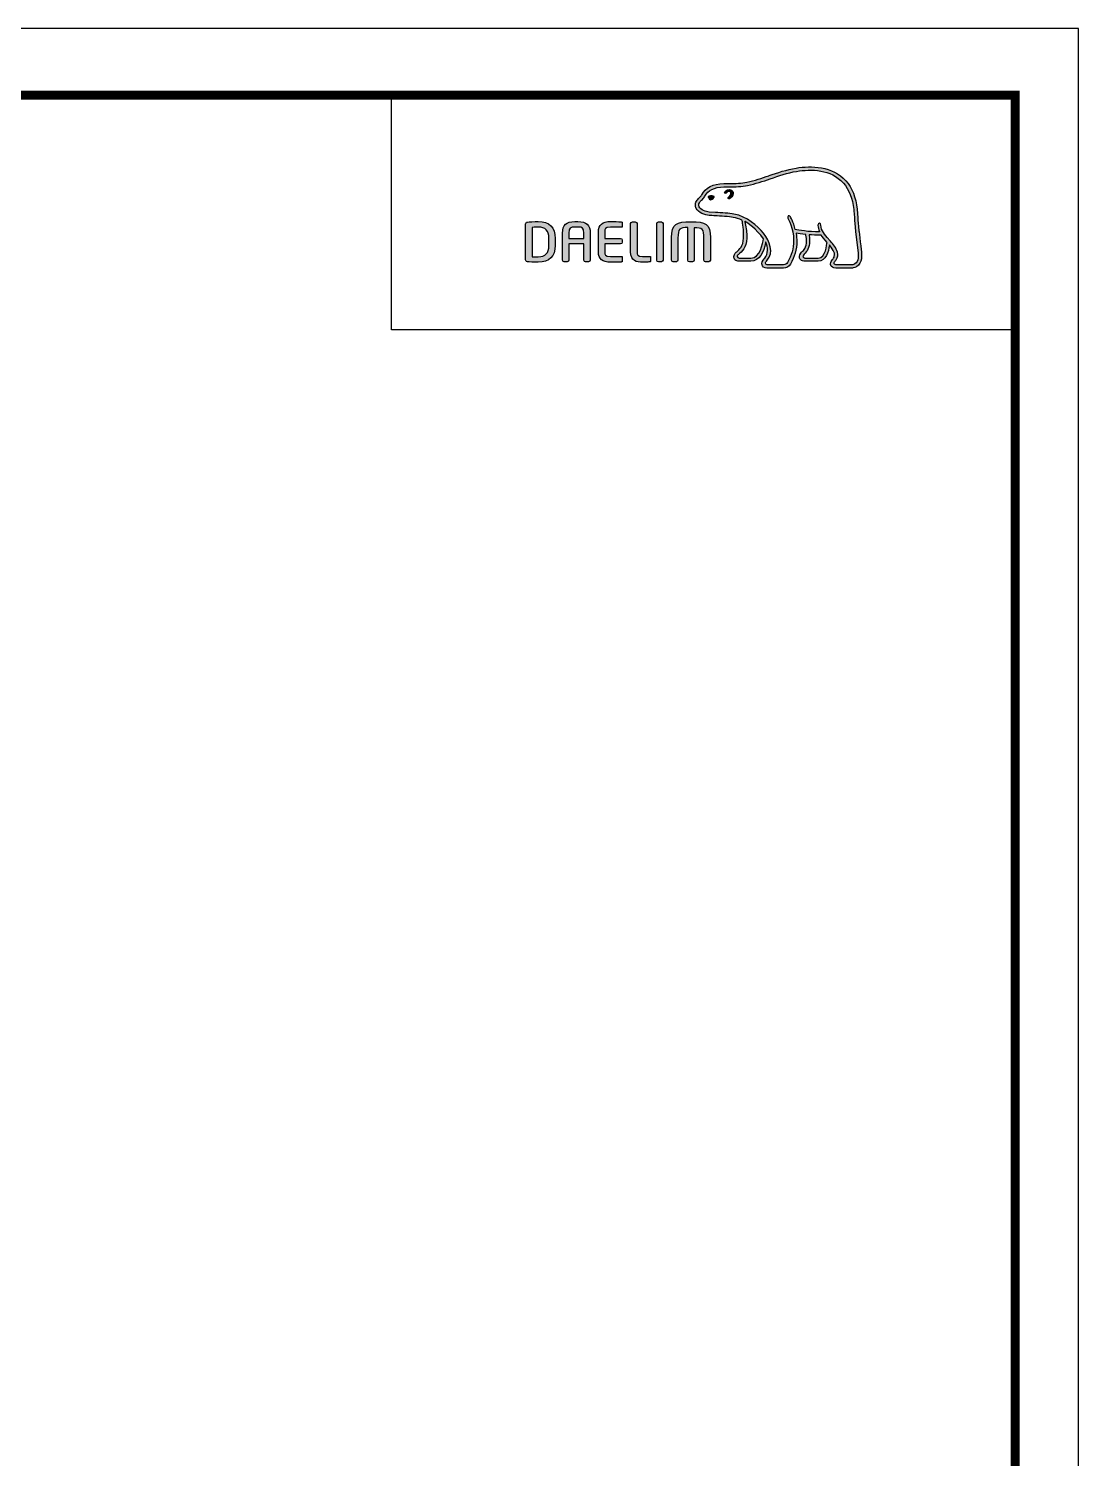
# Model space of a CAD drawing. Extents: x 0 to 1239, y 0 to 509.
# Drawn here: x 346.4 to 473.9, y 173.6 to 347.3 of the extents above; entities that cross this region are included whole.
import ezdxf

# ---------------------------------------------------------------- set-up
doc = ezdxf.new("R2010")
doc.units = 0
doc.header["$LTSCALE"] = 10
doc.header["$MEASUREMENT"] = 0
doc.layers.get('0').update_dxf_attribs({"linetype": 'CONTINUOUS'})
doc.layers.add('레이어 1', color=7, linetype='CONTINUOUS')

msp = doc.modelspace()

# ---------------------------------------------------------------- hatches: boundary and pattern name
at = {"layer": '레이어 1'}
h = msp.add_hatch(color=5, dxfattribs=at)
h.dxf.hatch_style = 1
edge = h.paths.add_edge_path(flags=16)
edge.add_spline(control_points=[(446.94, 318.81), (446.74, 318.59), (446.49, 318.58), (446.48, 318.58), (446.48, 318.58), (444.48, 318.58), (444.48, 318.58), (444.41, 318.58), (444.35, 318.6), (444.32, 318.64), (444.29, 318.67), (444.27, 318.71), (444.27, 318.77), (444.27, 318.88), (444.36, 318.99), (444.44, 319.09), (444.52, 319.2), (444.6, 319.3), (444.64, 319.42), (444.75, 319.71), (444.74, 320.03), (444.61, 320.3), (444.38, 320.8), (444.03, 321.2), (443.69, 321.58), (443.69, 321.58), (443.57, 321.7), (443.57, 321.71), (443.13, 322.2), (442.67, 322.7), (442.64, 323.39), (442.63, 323.53), (442.57, 323.61), (442.48, 323.61), (442.48, 323.61), (442.35, 323.55), (442.35, 323.55), (442.31, 323.51), (442.29, 323.45), (442.29, 323.39), (442.29, 323.39), (442.29, 323.36), (442.29, 323.36), (442.31, 323.11), (442.37, 322.87), (442.48, 322.61), (442.48, 322.61), (442.49, 322.59), (442.49, 322.59), (442.49, 322.59), (442.46, 322.59), (442.46, 322.59), (441.18, 322.54), (439.92, 322.78), (439.55, 322.87), (439.32, 323.79), (438.95, 324.39), (438.94, 324.42), (438.91, 324.47), (438.86, 324.5), (438.82, 324.52), (438.82, 324.52), (438.71, 324.5), (438.7, 324.5), (438.69, 324.49), (438.67, 324.46), (438.63, 324.4), (438.63, 324.4), (438.62, 324.36), (438.62, 324.36), (438.62, 324.36), (438.65, 324.24), (438.65, 324.24), (438.68, 324.19), (439.34, 323.04), (439.34, 321.51), (439.34, 320.57), (439.09, 319.68), (438.6, 318.86), (438.49, 318.67), (438.33, 318.58), (438.11, 318.58), (438.11, 318.58), (436.14, 318.58), (436.14, 318.58), (436.07, 318.58), (435.93, 318.63), (435.93, 318.77), (435.93, 318.85), (436.01, 318.98), (436.13, 319.12), (436.95, 320.03), (436.48, 321.46), (435.69, 322.4), (434.93, 323.3), (433.69, 324.45), (432.09, 324.73), (431.53, 324.83), (430.6, 324.88), (429.85, 324.93), (429.85, 324.93), (429.1, 324.97), (429.1, 324.97), (428.71, 325), (428.06, 325.24), (427.87, 325.61), (427.79, 325.76), (427.8, 325.92), (427.9, 326.1), (427.96, 326.21), (428.05, 326.3), (428.17, 326.41), (428.29, 326.54), (428.42, 326.67), (428.52, 326.84), (428.52, 326.84), (428.55, 326.89), (428.55, 326.89), (428.93, 327.62), (429.71, 328.01), (430.88, 328.04), (430.88, 328.04), (431.53, 328.04), (431.53, 328.04), (432.26, 328.05), (433.08, 328.05), (433.75, 328.2), (434.69, 328.4), (435.64, 328.72), (436.48, 329.01), (436.48, 329.01), (436.51, 329.02), (436.51, 329.02), (437.54, 329.37), (438.61, 329.74), (439.71, 329.92), (441.46, 330.21), (443.86, 330.2), (445.38, 328.5), (446.07, 327.71), (446.51, 326.63), (446.65, 325.28), (446.65, 325.28), (446.65, 325.29), (446.64, 325.29), (446.66, 325.27), (446.67, 325.11), (446.73, 324.26), (446.75, 323.84), (446.77, 323.42), (446.87, 322.63), (446.87, 322.63), (447.18, 319.98), (447.18, 319.98), (447.18, 319.98), (447.2, 319.66), (447.2, 319.66), (447.2, 319.28), (447.11, 318.99), (446.94, 318.81)], knot_values=[0, 0, 0, 0, 1, 1, 1, 2, 2, 2, 3, 3, 3, 4, 4, 4, 5, 5, 5, 6, 6, 6, 7, 7, 7, 8, 8, 8, 9, 9, 9, 10, 10, 10, 11, 11, 11, 12, 12, 12, 13, 13, 13, 14, 14, 14, 15, 15, 15, 16, 16, 16, 17, 17, 17, 18, 18, 18, 19, 19, 19, 20, 20, 20, 21, 21, 21, 22, 22, 22, 23, 23, 23, 24, 24, 24, 25, 25, 25, 26, 26, 26, 27, 27, 27, 28, 28, 28, 29, 29, 29, 30, 30, 30, 31, 31, 31, 32, 32, 32, 33, 33, 33, 34, 34, 34, 35, 35, 35, 36, 36, 36, 37, 37, 37, 38, 38, 38, 39, 39, 39, 40, 40, 40, 41, 41, 41, 42, 42, 42, 43, 43, 43, 44, 44, 44, 45, 45, 45, 46, 46, 46, 47, 47, 47, 48, 48, 48, 49, 49, 49, 50, 50, 50, 51, 51, 51, 52, 52, 52, 53, 53, 53, 53], degree=3, periodic=0)
edge = h.paths.add_edge_path(flags=16)
edge.add_spline(control_points=[(442.32, 319.38), (442.32, 319.38), (440.69, 319.38), (440.69, 319.38), (440.57, 319.38), (440.48, 319.47), (440.48, 319.6), (440.48, 319.68), (440.55, 319.79), (440.62, 319.87), (440.95, 320.18), (441.29, 320.62), (441.29, 321.45), (441.29, 321.45), (441.27, 321.83), (441.27, 321.83), (441.27, 321.83), (441.21, 322.19), (441.21, 322.19), (441.21, 322.19), (441.21, 322.22), (441.21, 322.22), (441.21, 322.22), (441.23, 322.22), (441.23, 322.22), (441.53, 322.19), (442.13, 322.16), (442.69, 322.19), (442.83, 321.96), (443.07, 321.67), (443.4, 321.28), (443.39, 321.08), (443.23, 319.38), (442.32, 319.38)], knot_values=[0, 0, 0, 0, 1, 1, 1, 2, 2, 2, 3, 3, 3, 4, 4, 4, 5, 5, 5, 6, 6, 6, 7, 7, 7, 8, 8, 8, 9, 9, 9, 10, 10, 10, 11, 11, 11, 11], degree=3, periodic=0)
edge = h.paths.add_edge_path(flags=16)
edge.add_spline(control_points=[(434.14, 319.38), (434.14, 319.38), (432.71, 319.38), (432.71, 319.38), (432.61, 319.38), (432.49, 319.47), (432.49, 319.6), (432.49, 319.68), (432.56, 319.77), (432.68, 319.87), (433.04, 320.16), (433.59, 320.6), (433.65, 321.8), (433.65, 321.8), (433.66, 322.13), (433.66, 322.13), (433.66, 322.64), (433.54, 323.26), (433.43, 323.81), (433.43, 323.81), (433.41, 323.87), (433.41, 323.87), (433.41, 323.87), (433.46, 323.83), (433.46, 323.83), (433.67, 323.7), (434.84, 322.91), (435.67, 321.74), (435.6, 321.19), (435.29, 319.38), (434.14, 319.38)], knot_values=[0, 0, 0, 0, 1, 1, 1, 2, 2, 2, 3, 3, 3, 4, 4, 4, 5, 5, 5, 6, 6, 6, 7, 7, 7, 8, 8, 8, 9, 9, 9, 10, 10, 10, 10], degree=3, periodic=0)
edge = h.paths.add_edge_path()
edge.add_spline(control_points=[(447.58, 320.02), (447.58, 320.03), (447.28, 322.68), (447.28, 322.68), (447.17, 323.48), (447.15, 323.9), (447.14, 324.27), (447.14, 324.27), (447.06, 325.32), (447.06, 325.32), (446.9, 326.76), (446.44, 327.92), (445.68, 328.77), (444.04, 330.6), (441.49, 330.62), (439.64, 330.32), (438.5, 330.13), (437.41, 329.76), (436.36, 329.4), (436.36, 329.4), (436.33, 329.39), (436.33, 329.39), (435.51, 329.11), (434.58, 328.79), (433.66, 328.59), (433.03, 328.46), (432.25, 328.45), (431.55, 328.45), (431.55, 328.45), (430.86, 328.44), (430.86, 328.44), (429.54, 328.41), (428.64, 327.95), (428.19, 327.08), (428.19, 327.08), (428.17, 327.04), (428.17, 327.04), (428.09, 326.91), (427.98, 326.8), (427.88, 326.7), (427.77, 326.59), (427.64, 326.46), (427.55, 326.3), (427.45, 326.14), (427.41, 325.98), (427.41, 325.82), (427.41, 325.68), (427.44, 325.55), (427.51, 325.42), (427.79, 324.89), (428.59, 324.6), (429.07, 324.57), (429.07, 324.57), (429.77, 324.53), (429.79, 324.53), (430.5, 324.49), (431.46, 324.43), (432.02, 324.33), (432.35, 324.27), (432.73, 324.15), (433.07, 323.99), (433.1, 323.9), (433.27, 323.11), (433.27, 322.13), (433.27, 322.13), (433.27, 321.82), (433.27, 321.82), (433.21, 320.79), (432.76, 320.43), (432.44, 320.16), (432.4, 320.14), (432.11, 319.89), (432.09, 319.6), (432.07, 319.43), (432.12, 319.28), (432.22, 319.17), (432.33, 319.06), (432.5, 319), (432.71, 319), (432.71, 319), (434.14, 319), (434.14, 319), (435.21, 319), (435.74, 320.15), (435.91, 321.23), (435.91, 321.23), (435.91, 321.38), (435.91, 321.38), (435.91, 321.38), (435.95, 321.31), (435.95, 321.31), (436.09, 321), (436.17, 320.63), (436.17, 320.36), (436.17, 319.97), (436.05, 319.64), (435.83, 319.38), (435.77, 319.33), (435.48, 319.03), (435.48, 318.73), (435.48, 318.73), (435.49, 318.69), (435.49, 318.69), (435.53, 318.34), (435.81, 318.18), (436.07, 318.18), (436.07, 318.18), (438.11, 318.18), (438.11, 318.18), (438.47, 318.18), (438.76, 318.34), (438.95, 318.66), (439.47, 319.52), (439.73, 320.45), (439.73, 321.43), (439.73, 321.73), (439.7, 322.06), (439.65, 322.4), (439.65, 322.4), (439.64, 322.43), (439.64, 322.43), (439.64, 322.43), (439.67, 322.42), (439.67, 322.42), (439.91, 322.37), (440.31, 322.31), (440.79, 322.25), (440.79, 322.25), (440.81, 322.25), (440.81, 322.25), (440.81, 322.25), (440.87, 321.88), (440.87, 321.88), (440.87, 321.88), (440.89, 321.79), (440.89, 321.79), (440.89, 321.79), (440.91, 321.46), (440.91, 321.46), (440.91, 320.67), (440.55, 320.32), (440.35, 320.14), (440.35, 320.14), (440.08, 319.86), (440.05, 319.62), (440.05, 319.62), (440.04, 319.54), (440.04, 319.54), (440.04, 319.47), (440.06, 319.32), (440.2, 319.18), (440.31, 319.06), (440.5, 319), (440.74, 319), (440.74, 319), (442.32, 319), (442.32, 319), (443.28, 319), (443.57, 320.22), (443.69, 320.9), (443.69, 320.9), (443.7, 320.98), (443.7, 320.98), (443.7, 320.98), (443.73, 320.92), (443.73, 320.92), (443.96, 320.64), (444.15, 320.33), (444.24, 320.13), (444.29, 320.03), (444.32, 319.91), (444.32, 319.8), (444.32, 319.8), (444.28, 319.57), (444.28, 319.57), (444.25, 319.45), (444.16, 319.33), (444.08, 319.22), (443.96, 319.06), (443.83, 318.9), (443.83, 318.7), (443.83, 318.7), (443.84, 318.59), (443.84, 318.59), (443.9, 318.33), (444.12, 318.18), (444.45, 318.18), (444.45, 318.18), (446.48, 318.18), (446.48, 318.18), (446.53, 318.18), (446.92, 318.19), (447.24, 318.53), (447.48, 318.8), (447.6, 319.17), (447.6, 319.66), (447.6, 319.66), (447.58, 320.02), (447.58, 320.02)], knot_values=[0, 0, 0, 0, 1, 1, 1, 2, 2, 2, 3, 3, 3, 4, 4, 4, 5, 5, 5, 6, 6, 6, 7, 7, 7, 8, 8, 8, 9, 9, 9, 10, 10, 10, 11, 11, 11, 12, 12, 12, 13, 13, 13, 14, 14, 14, 15, 15, 15, 16, 16, 16, 17, 17, 17, 18, 18, 18, 19, 19, 19, 20, 20, 20, 21, 21, 21, 22, 22, 22, 23, 23, 23, 24, 24, 24, 25, 25, 25, 26, 26, 26, 27, 27, 27, 28, 28, 28, 29, 29, 29, 30, 30, 30, 31, 31, 31, 32, 32, 32, 33, 33, 33, 34, 34, 34, 35, 35, 35, 36, 36, 36, 37, 37, 37, 38, 38, 38, 39, 39, 39, 40, 40, 40, 41, 41, 41, 42, 42, 42, 43, 43, 43, 44, 44, 44, 45, 45, 45, 46, 46, 46, 47, 47, 47, 48, 48, 48, 49, 49, 49, 50, 50, 50, 51, 51, 51, 52, 52, 52, 53, 53, 53, 54, 54, 54, 55, 55, 55, 56, 56, 56, 57, 57, 57, 58, 58, 58, 59, 59, 59, 60, 60, 60, 61, 61, 61, 62, 62, 62, 63, 63, 63, 64, 64, 64, 65, 65, 65, 66, 66, 66, 66], degree=3, periodic=0)
edge = h.paths.add_edge_path(flags=0)
edge.add_spline(control_points=[(429.04, 326.89), (429.04, 326.89), (429.33, 327.03), (429.7, 326.88), (429.7, 326.88), (429.74, 326.86), (429.68, 326.78), (429.51, 326.54), (429.33, 326.49), (429.33, 326.49), (429.33, 326.49), (429.2, 326.44), (429.13, 326.53), (428.99, 326.7), (428.98, 326.8), (428.98, 326.8), (428.98, 326.8), (428.97, 326.87), (429.04, 326.89)], knot_values=[0, 0, 0, 0, 1, 1, 1, 2, 2, 2, 3, 3, 3, 4, 4, 4, 5, 5, 5, 6, 6, 6, 6], degree=3, periodic=0)
edge = h.paths.add_edge_path(flags=0)
edge.add_spline(control_points=[(430.99, 327.44), (430.94, 327.39), (430.94, 327.31), (430.99, 327.26), (431.03, 327.22), (431.11, 327.23), (431.16, 327.28), (431.18, 327.31), (431.42, 327.6), (431.63, 327.45), (431.71, 327.39), (431.74, 327.31), (431.73, 327.21), (431.71, 327.05), (431.57, 326.87), (431.47, 326.81), (431.42, 326.77), (431.38, 326.7), (431.41, 326.64), (431.44, 326.59), (431.51, 326.57), (431.57, 326.6), (431.74, 326.68), (431.96, 326.96), (432, 327.22), (432.02, 327.4), (431.93, 327.55), (431.79, 327.65), (431.47, 327.87), (431.12, 327.58), (430.99, 327.44)], knot_values=[0, 0, 0, 0, 1, 1, 1, 2, 2, 2, 3, 3, 3, 4, 4, 4, 5, 5, 5, 6, 6, 6, 7, 7, 7, 8, 8, 8, 9, 9, 9, 10, 10, 10, 10], degree=3, periodic=0)
edge = h.paths.add_edge_path(flags=0)
edge.add_spline(control_points=[(430.95, 327.22), (430.95, 327.22), (430.95, 327.22), (430.95, 327.22), (430.95, 327.22), (430.95, 327.22), (430.95, 327.22)], knot_values=[0, 0, 0, 0, 1, 1, 1, 2, 2, 2, 2], degree=3, periodic=0)
h = msp.add_hatch(color=5, dxfattribs=at)
h.dxf.hatch_style = 2
edge = h.paths.add_edge_path()
edge.add_spline(control_points=[(429.04, 326.89), (429.04, 326.89), (429.33, 327.03), (429.7, 326.88), (429.7, 326.88), (429.74, 326.86), (429.68, 326.78), (429.51, 326.54), (429.33, 326.49), (429.33, 326.49), (429.33, 326.49), (429.2, 326.44), (429.13, 326.53), (428.99, 326.7), (428.98, 326.8), (428.98, 326.8), (428.98, 326.8), (428.97, 326.87), (429.04, 326.89)], knot_values=[0, 0, 0, 0, 1, 1, 1, 2, 2, 2, 3, 3, 3, 4, 4, 4, 5, 5, 5, 6, 6, 6, 6], degree=3, periodic=0)
h = msp.add_hatch(color=5, dxfattribs=at)
h.dxf.hatch_style = 2
edge = h.paths.add_edge_path()
edge.add_spline(control_points=[(430.99, 327.44), (430.94, 327.39), (430.94, 327.31), (430.99, 327.26), (431.03, 327.22), (431.11, 327.23), (431.16, 327.28), (431.18, 327.31), (431.42, 327.6), (431.63, 327.45), (431.71, 327.39), (431.74, 327.31), (431.73, 327.21), (431.71, 327.05), (431.57, 326.87), (431.47, 326.81), (431.42, 326.77), (431.38, 326.7), (431.41, 326.64), (431.44, 326.59), (431.51, 326.57), (431.57, 326.6), (431.74, 326.68), (431.96, 326.96), (432, 327.22), (432.02, 327.4), (431.93, 327.55), (431.79, 327.65), (431.47, 327.87), (431.12, 327.58), (430.99, 327.44)], knot_values=[0, 0, 0, 0, 1, 1, 1, 2, 2, 2, 3, 3, 3, 4, 4, 4, 5, 5, 5, 6, 6, 6, 7, 7, 7, 8, 8, 8, 9, 9, 9, 10, 10, 10, 10], degree=3, periodic=0)
h = msp.add_hatch(color=5, dxfattribs=at)
h.dxf.hatch_style = 2
edge = h.paths.add_edge_path()
edge.add_spline(control_points=[(409.62, 320.93), (409.62, 320), (409.19, 319.55), (408.32, 319.55), (408.32, 319.55), (407.73, 319.56), (407.57, 319.56), (407.57, 319.56), (407.57, 323.12), (407.57, 323.12), (407.88, 323.15), (408.32, 323.16), (408.32, 323.16), (409.22, 323.16), (409.62, 322.73), (409.62, 321.78), (409.62, 321.78), (409.62, 320.93), (409.62, 320.93)], knot_values=[0, 0, 0, 0, 1, 1, 1, 2, 2, 2, 3, 3, 3, 4, 4, 4, 5, 5, 5, 6, 6, 6, 6], degree=3, periodic=0)
edge = h.paths.add_edge_path()
edge.add_spline(control_points=[(408.32, 323.83), (407.84, 323.83), (407.21, 323.8), (407.01, 323.76), (406.88, 323.74), (406.79, 323.65), (406.79, 323.52), (406.79, 323.52), (406.79, 319.19), (406.79, 319.19), (406.79, 319.06), (406.88, 318.96), (407.01, 318.94), (407.21, 318.91), (407.83, 318.88), (408.32, 318.88), (409.67, 318.88), (410.39, 319.59), (410.39, 320.93), (410.39, 320.93), (410.39, 321.78), (410.39, 321.78), (410.39, 323.12), (409.67, 323.83), (408.32, 323.83)], knot_values=[0, 0, 0, 0, 1, 1, 1, 2, 2, 2, 3, 3, 3, 4, 4, 4, 5, 5, 5, 6, 6, 6, 7, 7, 7, 8, 8, 8, 8], degree=3, periodic=0)
h = msp.add_hatch(color=5, dxfattribs=at)
h.dxf.hatch_style = 2
edge = h.paths.add_edge_path()
edge.add_spline(control_points=[(413.87, 321.78), (413.87, 321.78), (412.05, 321.78), (412.05, 321.78), (412.05, 321.85), (412.05, 322.43), (412.05, 322.43), (412.05, 323.04), (412.23, 323.15), (412.77, 323.15), (412.77, 323.15), (413.15, 323.15), (413.15, 323.15), (413.69, 323.15), (413.87, 323.04), (413.87, 322.43), (413.87, 322.43), (413.87, 321.85), (413.87, 321.78)], knot_values=[0, 0, 0, 0, 1, 1, 1, 2, 2, 2, 3, 3, 3, 4, 4, 4, 5, 5, 5, 6, 6, 6, 6], degree=3, periodic=0)
edge = h.paths.add_edge_path()
edge.add_spline(control_points=[(413.15, 323.83), (413.15, 323.83), (412.77, 323.83), (412.77, 323.83), (411.74, 323.83), (411.28, 323.4), (411.28, 322.43), (411.28, 322.43), (411.28, 319.14), (411.28, 319.14), (411.28, 319.02), (411.38, 318.93), (411.49, 318.93), (411.49, 318.93), (411.85, 318.93), (411.85, 318.93), (411.97, 318.93), (412.05, 319.03), (412.05, 319.14), (412.05, 319.14), (412.05, 321.03), (412.05, 321.11), (412.05, 321.11), (413.87, 321.11), (413.87, 321.11), (413.87, 321.03), (413.87, 319.14), (413.87, 319.14), (413.87, 319.02), (413.97, 318.93), (414.08, 318.93), (414.08, 318.93), (414.44, 318.93), (414.44, 318.93), (414.56, 318.93), (414.65, 319.04), (414.65, 319.14), (414.65, 319.14), (414.65, 322.43), (414.65, 322.43), (414.65, 323.4), (414.18, 323.83), (413.15, 323.83)], knot_values=[0, 0, 0, 0, 1, 1, 1, 2, 2, 2, 3, 3, 3, 4, 4, 4, 5, 5, 5, 6, 6, 6, 7, 7, 7, 8, 8, 8, 9, 9, 9, 10, 10, 10, 11, 11, 11, 12, 12, 12, 13, 13, 13, 14, 14, 14, 14], degree=3, periodic=0)
h = msp.add_hatch(color=5, dxfattribs=at)
h.dxf.hatch_style = 2
edge = h.paths.add_edge_path()
edge.add_spline(control_points=[(415.63, 322.57), (415.63, 322.57), (415.63, 320.14), (415.63, 320.14), (415.63, 319.29), (416.11, 318.88), (417.11, 318.88), (417.55, 318.88), (418.15, 318.89), (418.39, 318.91), (418.38, 318.91), (418.5, 318.92), (418.5, 318.92), (418.5, 318.92), (418.54, 318.93), (418.54, 318.93), (418.54, 318.93), (418.54, 319.58), (418.54, 319.58), (418.54, 319.58), (417.11, 319.58), (417.11, 319.58), (416.4, 319.58), (416.4, 319.78), (416.4, 320.14), (416.4, 320.14), (416.4, 321.04), (416.4, 321.11), (416.47, 321.11), (418.31, 321.11), (418.31, 321.11), (418.43, 321.11), (418.53, 321.21), (418.53, 321.32), (418.53, 321.32), (418.53, 321.57), (418.53, 321.57), (418.53, 321.68), (418.43, 321.78), (418.31, 321.78), (418.31, 321.78), (416.47, 321.78), (416.4, 321.78), (416.4, 321.85), (416.4, 322.57), (416.4, 322.57), (416.4, 322.93), (416.4, 323.13), (417.11, 323.13), (417.11, 323.13), (418.54, 323.13), (418.54, 323.13), (418.54, 323.13), (418.54, 323.77), (418.54, 323.77), (418.54, 323.77), (418.39, 323.79), (418.39, 323.79), (418.11, 323.81), (417.46, 323.83), (417.11, 323.83), (416.11, 323.83), (415.63, 323.42), (415.63, 322.57)], knot_values=[0, 0, 0, 0, 1, 1, 1, 2, 2, 2, 3, 3, 3, 4, 4, 4, 5, 5, 5, 6, 6, 6, 7, 7, 7, 8, 8, 8, 9, 9, 9, 10, 10, 10, 11, 11, 11, 12, 12, 12, 13, 13, 13, 14, 14, 14, 15, 15, 15, 16, 16, 16, 17, 17, 17, 18, 18, 18, 19, 19, 19, 20, 20, 20, 21, 21, 21, 21], degree=3, periodic=0)
h = msp.add_hatch(color=5, dxfattribs=at)
h.dxf.hatch_style = 2
edge = h.paths.add_edge_path()
edge.add_spline(control_points=[(419.77, 323.78), (419.65, 323.78), (419.55, 323.68), (419.55, 323.57), (419.55, 323.57), (419.55, 320.14), (419.55, 320.14), (419.55, 319.03), (420.32, 318.88), (420.98, 318.88), (421.47, 318.88), (421.59, 318.9), (421.74, 318.93), (421.74, 318.93), (421.82, 318.94), (421.82, 318.94), (421.82, 318.94), (421.93, 318.95), (421.93, 318.95), (421.93, 318.95), (421.96, 318.96), (421.96, 318.96), (421.96, 318.96), (421.96, 319.58), (421.96, 319.58), (421.96, 319.58), (420.99, 319.58), (420.99, 319.58), (420.33, 319.58), (420.33, 319.83), (420.33, 320.07), (420.33, 320.07), (420.33, 323.57), (420.33, 323.57), (420.33, 323.68), (420.23, 323.78), (420.11, 323.78), (420.11, 323.78), (419.77, 323.78), (419.77, 323.78)], knot_values=[0, 0, 0, 0, 1, 1, 1, 2, 2, 2, 3, 3, 3, 4, 4, 4, 5, 5, 5, 6, 6, 6, 7, 7, 7, 8, 8, 8, 9, 9, 9, 10, 10, 10, 11, 11, 11, 12, 12, 12, 13, 13, 13, 13], degree=3, periodic=0)
h = msp.add_hatch(color=5, dxfattribs=at)
h.dxf.hatch_style = 2
edge = h.paths.add_edge_path()
edge.add_spline(control_points=[(422.92, 323.78), (422.79, 323.78), (422.72, 323.68), (422.72, 323.57), (422.72, 323.57), (422.72, 319.14), (422.72, 319.14), (422.72, 319.02), (422.81, 318.93), (422.92, 318.93), (422.92, 318.93), (423.28, 318.93), (423.28, 318.93), (423.41, 318.93), (423.49, 319.03), (423.49, 319.14), (423.49, 319.14), (423.49, 323.57), (423.49, 323.57), (423.49, 323.69), (423.4, 323.78), (423.28, 323.78), (423.28, 323.78), (422.92, 323.78), (422.92, 323.78)], knot_values=[0, 0, 0, 0, 1, 1, 1, 2, 2, 2, 3, 3, 3, 4, 4, 4, 5, 5, 5, 6, 6, 6, 7, 7, 7, 8, 8, 8, 8], degree=3, periodic=0)
h = msp.add_hatch(color=5, dxfattribs=at)
h.dxf.hatch_style = 2
edge = h.paths.add_edge_path()
edge.add_spline(control_points=[(424.52, 321.87), (424.52, 321.87), (424.52, 319.14), (424.52, 319.14), (424.52, 319.02), (424.62, 318.93), (424.73, 318.93), (424.73, 318.93), (425.1, 318.93), (425.1, 318.93), (425.22, 318.93), (425.3, 319.03), (425.3, 319.14), (425.3, 319.14), (425.3, 321.8), (425.3, 321.8), (425.3, 322.98), (425.5, 323.09), (426.49, 323.09), (426.49, 323.02), (426.49, 319.14), (426.49, 319.14), (426.49, 319.02), (426.58, 318.93), (426.7, 318.93), (426.7, 318.93), (427.06, 318.93), (427.06, 318.93), (427.19, 318.93), (427.26, 319.03), (427.26, 319.14), (427.26, 319.14), (427.26, 323.01), (427.26, 323.08), (427.73, 323.08), (428.05, 323.04), (428.23, 322.87), (428.42, 322.68), (428.45, 322.34), (428.45, 321.8), (428.45, 321.8), (428.45, 319.14), (428.45, 319.14), (428.45, 319.02), (428.55, 318.93), (428.66, 318.93), (428.66, 318.93), (429.03, 318.93), (429.03, 318.93), (429.15, 318.93), (429.23, 319.04), (429.23, 319.14), (429.23, 319.14), (429.23, 321.87), (429.23, 321.87), (429.23, 323.52), (428.65, 323.8), (426.88, 323.8), (425.11, 323.8), (424.52, 323.52), (424.52, 321.87)], knot_values=[0, 0, 0, 0, 1, 1, 1, 2, 2, 2, 3, 3, 3, 4, 4, 4, 5, 5, 5, 6, 6, 6, 7, 7, 7, 8, 8, 8, 9, 9, 9, 10, 10, 10, 11, 11, 11, 12, 12, 12, 13, 13, 13, 14, 14, 14, 15, 15, 15, 16, 16, 16, 17, 17, 17, 18, 18, 18, 19, 19, 19, 20, 20, 20, 20], degree=3, periodic=0)

# ---------------------------------------------------------------- linework, layer by layer
at = {"color": 5, "ltscale": 0.5}
msp.add_line((390.52, 310.66), (390.52, 339.19), dxfattribs=at)
at = {"color": 5}
msp.add_line((434.08, 319), (434.08, 319), dxfattribs=at)
at = {"color": 5, "ltscale": 40}
msp.add_line((466.26, 310.66), (390.52, 310.66), dxfattribs=at)
at = {"ltscale": 0.5}
msp.add_lwpolyline([(0, 0), (473.93, 0), (473.93, 347.26), (0, 347.26)], close=True, dxfattribs=at)
at = {"color": 5, "linetype": 'ByBlock', "lineweight": 200, "const_width": 1.09}
msp.add_lwpolyline([(7.62, 14.87), (466.26, 14.87), (466.26, 339.19), (7.62, 339.19)], close=True, dxfattribs=at)
at = {"layer": '레이어 1', "color": 5}
for points, knots in [([(447.58, 320.02), (447.58, 320.03), (447.28, 322.68), (447.28, 322.68), (447.17, 323.48), (447.15, 323.9), (447.14, 324.27), (447.14, 324.27), (447.06, 325.32), (447.06, 325.32), (446.9, 326.76), (446.44, 327.92), (445.68, 328.77), (444.04, 330.6), (441.49, 330.62), (439.64, 330.32), (438.5, 330.13), (437.41, 329.76), (436.36, 329.4), (436.36, 329.4), (436.33, 329.39), (436.33, 329.39), (435.51, 329.11), (434.58, 328.79), (433.66, 328.59), (433.03, 328.46), (432.25, 328.45), (431.55, 328.45), (431.55, 328.45), (430.86, 328.44), (430.86, 328.44), (429.54, 328.41), (428.64, 327.95), (428.19, 327.08), (428.19, 327.08), (428.17, 327.04), (428.17, 327.04), (428.09, 326.91), (427.98, 326.8), (427.88, 326.7), (427.77, 326.59), (427.64, 326.46), (427.55, 326.3), (427.45, 326.14), (427.41, 325.98), (427.41, 325.82), (427.41, 325.68), (427.44, 325.55), (427.51, 325.42), (427.79, 324.89), (428.59, 324.6), (429.07, 324.57), (429.07, 324.57), (429.77, 324.53), (429.79, 324.53), (430.5, 324.49), (431.46, 324.43), (432.02, 324.33), (432.35, 324.27), (432.73, 324.15), (433.07, 323.99), (433.1, 323.9), (433.27, 323.11), (433.27, 322.13), (433.27, 322.13), (433.27, 321.82), (433.27, 321.82), (433.21, 320.79), (432.76, 320.43), (432.44, 320.16), (432.4, 320.14), (432.11, 319.89), (432.09, 319.6), (432.07, 319.43), (432.12, 319.28), (432.22, 319.17), (432.33, 319.06), (432.5, 319), (432.71, 319), (432.71, 319), (434.14, 319), (434.14, 319), (435.21, 319), (435.74, 320.15), (435.91, 321.23), (435.91, 321.23), (435.91, 321.38), (435.91, 321.38), (435.91, 321.38), (435.95, 321.31), (435.95, 321.31), (436.09, 321), (436.17, 320.63), (436.17, 320.36), (436.17, 319.97), (436.05, 319.64), (435.83, 319.38), (435.77, 319.33), (435.48, 319.03), (435.48, 318.73), (435.48, 318.73), (435.49, 318.69), (435.49, 318.69), (435.53, 318.34), (435.81, 318.18), (436.07, 318.18), (436.07, 318.18), (438.11, 318.18), (438.11, 318.18), (438.47, 318.18), (438.76, 318.34), (438.95, 318.66), (439.47, 319.52), (439.73, 320.45), (439.73, 321.43), (439.73, 321.73), (439.7, 322.06), (439.65, 322.4), (439.65, 322.4), (439.64, 322.43), (439.64, 322.43), (439.64, 322.43), (439.67, 322.42), (439.67, 322.42), (439.91, 322.37), (440.31, 322.31), (440.79, 322.25), (440.79, 322.25), (440.81, 322.25), (440.81, 322.25), (440.81, 322.25), (440.87, 321.88), (440.87, 321.88), (440.87, 321.88), (440.89, 321.79), (440.89, 321.79), (440.89, 321.79), (440.91, 321.46), (440.91, 321.46), (440.91, 320.67), (440.55, 320.32), (440.35, 320.14), (440.35, 320.14), (440.08, 319.86), (440.05, 319.62), (440.05, 319.62), (440.04, 319.54), (440.04, 319.54), (440.04, 319.47), (440.06, 319.32), (440.2, 319.18), (440.31, 319.06), (440.5, 319), (440.74, 319), (440.74, 319), (442.32, 319), (442.32, 319), (443.28, 319), (443.57, 320.22), (443.69, 320.9), (443.69, 320.9), (443.7, 320.98), (443.7, 320.98), (443.7, 320.98), (443.73, 320.92), (443.73, 320.92), (443.96, 320.64), (444.15, 320.33), (444.24, 320.13), (444.29, 320.03), (444.32, 319.91), (444.32, 319.8), (444.32, 319.8), (444.28, 319.57), (444.28, 319.57), (444.25, 319.45), (444.16, 319.33), (444.08, 319.22), (443.96, 319.06), (443.83, 318.9), (443.83, 318.7), (443.83, 318.7), (443.84, 318.59), (443.84, 318.59), (443.9, 318.33), (444.12, 318.18), (444.45, 318.18), (444.45, 318.18), (446.48, 318.18), (446.48, 318.18), (446.53, 318.18), (446.92, 318.19), (447.24, 318.53), (447.48, 318.8), (447.6, 319.17), (447.6, 319.66), (447.6, 319.66), (447.58, 320.02), (447.58, 320.02)], [0, 0, 0, 0, 1, 1, 1, 2, 2, 2, 3, 3, 3, 4, 4, 4, 5, 5, 5, 6, 6, 6, 7, 7, 7, 8, 8, 8, 9, 9, 9, 10, 10, 10, 11, 11, 11, 12, 12, 12, 13, 13, 13, 14, 14, 14, 15, 15, 15, 16, 16, 16, 17, 17, 17, 18, 18, 18, 19, 19, 19, 20, 20, 20, 21, 21, 21, 22, 22, 22, 23, 23, 23, 24, 24, 24, 25, 25, 25, 26, 26, 26, 27, 27, 27, 28, 28, 28, 29, 29, 29, 30, 30, 30, 31, 31, 31, 32, 32, 32, 33, 33, 33, 34, 34, 34, 35, 35, 35, 36, 36, 36, 37, 37, 37, 38, 38, 38, 39, 39, 39, 40, 40, 40, 41, 41, 41, 42, 42, 42, 43, 43, 43, 44, 44, 44, 45, 45, 45, 46, 46, 46, 47, 47, 47, 48, 48, 48, 49, 49, 49, 50, 50, 50, 51, 51, 51, 52, 52, 52, 53, 53, 53, 54, 54, 54, 55, 55, 55, 56, 56, 56, 57, 57, 57, 58, 58, 58, 59, 59, 59, 60, 60, 60, 61, 61, 61, 62, 62, 62, 63, 63, 63, 64, 64, 64, 65, 65, 65, 66, 66, 66, 66]), ([(429.04, 326.89), (429.04, 326.89), (429.33, 327.03), (429.7, 326.88), (429.7, 326.88), (429.74, 326.86), (429.68, 326.78), (429.51, 326.54), (429.33, 326.49), (429.33, 326.49), (429.33, 326.49), (429.2, 326.44), (429.13, 326.53), (428.99, 326.7), (428.98, 326.8), (428.98, 326.8), (428.98, 326.8), (428.97, 326.87), (429.04, 326.89)], [0, 0, 0, 0, 1, 1, 1, 2, 2, 2, 3, 3, 3, 4, 4, 4, 5, 5, 5, 6, 6, 6, 6]), ([(430.99, 327.44), (430.94, 327.39), (430.94, 327.31), (430.99, 327.26), (431.03, 327.22), (431.11, 327.23), (431.16, 327.28), (431.18, 327.31), (431.42, 327.6), (431.63, 327.45), (431.71, 327.39), (431.74, 327.31), (431.73, 327.21), (431.71, 327.05), (431.57, 326.87), (431.47, 326.81), (431.42, 326.77), (431.38, 326.7), (431.41, 326.64), (431.44, 326.59), (431.51, 326.57), (431.57, 326.6), (431.74, 326.68), (431.96, 326.96), (432, 327.22), (432.02, 327.4), (431.93, 327.55), (431.79, 327.65), (431.47, 327.87), (431.12, 327.58), (430.99, 327.44)], [0, 0, 0, 0, 1, 1, 1, 2, 2, 2, 3, 3, 3, 4, 4, 4, 5, 5, 5, 6, 6, 6, 7, 7, 7, 8, 8, 8, 9, 9, 9, 10, 10, 10, 10]), ([(430.95, 327.22), (430.95, 327.22), (430.95, 327.22), (430.95, 327.22), (430.95, 327.22), (430.95, 327.22), (430.95, 327.22)], [0, 0, 0, 0, 1, 1, 1, 2, 2, 2, 2]), ([(408.32, 323.83), (407.84, 323.83), (407.21, 323.8), (407.01, 323.76), (406.88, 323.74), (406.79, 323.65), (406.79, 323.52), (406.79, 323.52), (406.79, 319.19), (406.79, 319.19), (406.79, 319.06), (406.88, 318.96), (407.01, 318.94), (407.21, 318.91), (407.83, 318.88), (408.32, 318.88), (409.67, 318.88), (410.39, 319.59), (410.39, 320.93), (410.39, 320.93), (410.39, 321.78), (410.39, 321.78), (410.39, 323.12), (409.67, 323.83), (408.32, 323.83)], [0, 0, 0, 0, 1, 1, 1, 2, 2, 2, 3, 3, 3, 4, 4, 4, 5, 5, 5, 6, 6, 6, 7, 7, 7, 8, 8, 8, 8]), ([(409.62, 320.93), (409.62, 320), (409.19, 319.55), (408.32, 319.55), (408.32, 319.55), (407.73, 319.56), (407.57, 319.56), (407.57, 319.56), (407.57, 323.12), (407.57, 323.12), (407.88, 323.15), (408.32, 323.16), (408.32, 323.16), (409.22, 323.16), (409.62, 322.73), (409.62, 321.78), (409.62, 321.78), (409.62, 320.93), (409.62, 320.93)], [0, 0, 0, 0, 1, 1, 1, 2, 2, 2, 3, 3, 3, 4, 4, 4, 5, 5, 5, 6, 6, 6, 6]), ([(413.15, 323.83), (413.15, 323.83), (412.77, 323.83), (412.77, 323.83), (411.74, 323.83), (411.28, 323.4), (411.28, 322.43), (411.28, 322.43), (411.28, 319.14), (411.28, 319.14), (411.28, 319.02), (411.38, 318.93), (411.49, 318.93), (411.49, 318.93), (411.85, 318.93), (411.85, 318.93), (411.97, 318.93), (412.05, 319.03), (412.05, 319.14), (412.05, 319.14), (412.05, 321.03), (412.05, 321.11), (412.05, 321.11), (413.87, 321.11), (413.87, 321.11), (413.87, 321.03), (413.87, 319.14), (413.87, 319.14), (413.87, 319.02), (413.97, 318.93), (414.08, 318.93), (414.08, 318.93), (414.44, 318.93), (414.44, 318.93), (414.56, 318.93), (414.65, 319.04), (414.65, 319.14), (414.65, 319.14), (414.65, 322.43), (414.65, 322.43), (414.65, 323.4), (414.18, 323.83), (413.15, 323.83)], [0, 0, 0, 0, 1, 1, 1, 2, 2, 2, 3, 3, 3, 4, 4, 4, 5, 5, 5, 6, 6, 6, 7, 7, 7, 8, 8, 8, 9, 9, 9, 10, 10, 10, 11, 11, 11, 12, 12, 12, 13, 13, 13, 14, 14, 14, 14]), ([(413.87, 321.78), (413.87, 321.78), (412.05, 321.78), (412.05, 321.78), (412.05, 321.85), (412.05, 322.43), (412.05, 322.43), (412.05, 323.04), (412.23, 323.15), (412.77, 323.15), (412.77, 323.15), (413.15, 323.15), (413.15, 323.15), (413.69, 323.15), (413.87, 323.04), (413.87, 322.43), (413.87, 322.43), (413.87, 321.85), (413.87, 321.78)], [0, 0, 0, 0, 1, 1, 1, 2, 2, 2, 3, 3, 3, 4, 4, 4, 5, 5, 5, 6, 6, 6, 6]), ([(415.63, 322.57), (415.63, 322.57), (415.63, 320.14), (415.63, 320.14), (415.63, 319.29), (416.11, 318.88), (417.11, 318.88), (417.55, 318.88), (418.15, 318.89), (418.39, 318.91), (418.38, 318.91), (418.5, 318.92), (418.5, 318.92), (418.5, 318.92), (418.54, 318.93), (418.54, 318.93), (418.54, 318.93), (418.54, 319.58), (418.54, 319.58), (418.54, 319.58), (417.11, 319.58), (417.11, 319.58), (416.4, 319.58), (416.4, 319.78), (416.4, 320.14), (416.4, 320.14), (416.4, 321.04), (416.4, 321.11), (416.47, 321.11), (418.31, 321.11), (418.31, 321.11), (418.43, 321.11), (418.53, 321.21), (418.53, 321.32), (418.53, 321.32), (418.53, 321.57), (418.53, 321.57), (418.53, 321.68), (418.43, 321.78), (418.31, 321.78), (418.31, 321.78), (416.47, 321.78), (416.4, 321.78), (416.4, 321.85), (416.4, 322.57), (416.4, 322.57), (416.4, 322.93), (416.4, 323.13), (417.11, 323.13), (417.11, 323.13), (418.54, 323.13), (418.54, 323.13), (418.54, 323.13), (418.54, 323.77), (418.54, 323.77), (418.54, 323.77), (418.39, 323.79), (418.39, 323.79), (418.11, 323.81), (417.46, 323.83), (417.11, 323.83), (416.11, 323.83), (415.63, 323.42), (415.63, 322.57)], [0, 0, 0, 0, 1, 1, 1, 2, 2, 2, 3, 3, 3, 4, 4, 4, 5, 5, 5, 6, 6, 6, 7, 7, 7, 8, 8, 8, 9, 9, 9, 10, 10, 10, 11, 11, 11, 12, 12, 12, 13, 13, 13, 14, 14, 14, 15, 15, 15, 16, 16, 16, 17, 17, 17, 18, 18, 18, 19, 19, 19, 20, 20, 20, 21, 21, 21, 21]), ([(419.77, 323.78), (419.65, 323.78), (419.55, 323.68), (419.55, 323.57), (419.55, 323.57), (419.55, 320.14), (419.55, 320.14), (419.55, 319.03), (420.32, 318.88), (420.98, 318.88), (421.47, 318.88), (421.59, 318.9), (421.74, 318.93), (421.74, 318.93), (421.82, 318.94), (421.82, 318.94), (421.82, 318.94), (421.93, 318.95), (421.93, 318.95), (421.93, 318.95), (421.96, 318.96), (421.96, 318.96), (421.96, 318.96), (421.96, 319.58), (421.96, 319.58), (421.96, 319.58), (420.99, 319.58), (420.99, 319.58), (420.33, 319.58), (420.33, 319.83), (420.33, 320.07), (420.33, 320.07), (420.33, 323.57), (420.33, 323.57), (420.33, 323.68), (420.23, 323.78), (420.11, 323.78), (420.11, 323.78), (419.77, 323.78), (419.77, 323.78)], [0, 0, 0, 0, 1, 1, 1, 2, 2, 2, 3, 3, 3, 4, 4, 4, 5, 5, 5, 6, 6, 6, 7, 7, 7, 8, 8, 8, 9, 9, 9, 10, 10, 10, 11, 11, 11, 12, 12, 12, 13, 13, 13, 13]), ([(422.92, 323.78), (422.79, 323.78), (422.72, 323.68), (422.72, 323.57), (422.72, 323.57), (422.72, 319.14), (422.72, 319.14), (422.72, 319.02), (422.81, 318.93), (422.92, 318.93), (422.92, 318.93), (423.28, 318.93), (423.28, 318.93), (423.41, 318.93), (423.49, 319.03), (423.49, 319.14), (423.49, 319.14), (423.49, 323.57), (423.49, 323.57), (423.49, 323.69), (423.4, 323.78), (423.28, 323.78), (423.28, 323.78), (422.92, 323.78), (422.92, 323.78)], [0, 0, 0, 0, 1, 1, 1, 2, 2, 2, 3, 3, 3, 4, 4, 4, 5, 5, 5, 6, 6, 6, 7, 7, 7, 8, 8, 8, 8]), ([(424.52, 321.87), (424.52, 321.87), (424.52, 319.14), (424.52, 319.14), (424.52, 319.02), (424.62, 318.93), (424.73, 318.93), (424.73, 318.93), (425.1, 318.93), (425.1, 318.93), (425.22, 318.93), (425.3, 319.03), (425.3, 319.14), (425.3, 319.14), (425.3, 321.8), (425.3, 321.8), (425.3, 322.98), (425.5, 323.09), (426.49, 323.09), (426.49, 323.02), (426.49, 319.14), (426.49, 319.14), (426.49, 319.02), (426.58, 318.93), (426.7, 318.93), (426.7, 318.93), (427.06, 318.93), (427.06, 318.93), (427.19, 318.93), (427.26, 319.03), (427.26, 319.14), (427.26, 319.14), (427.26, 323.01), (427.26, 323.08), (427.73, 323.08), (428.05, 323.04), (428.23, 322.87), (428.42, 322.68), (428.45, 322.34), (428.45, 321.8), (428.45, 321.8), (428.45, 319.14), (428.45, 319.14), (428.45, 319.02), (428.55, 318.93), (428.66, 318.93), (428.66, 318.93), (429.03, 318.93), (429.03, 318.93), (429.15, 318.93), (429.23, 319.04), (429.23, 319.14), (429.23, 319.14), (429.23, 321.87), (429.23, 321.87), (429.23, 323.52), (428.65, 323.8), (426.88, 323.8), (425.11, 323.8), (424.52, 323.52), (424.52, 321.87)], [0, 0, 0, 0, 1, 1, 1, 2, 2, 2, 3, 3, 3, 4, 4, 4, 5, 5, 5, 6, 6, 6, 7, 7, 7, 8, 8, 8, 9, 9, 9, 10, 10, 10, 11, 11, 11, 12, 12, 12, 13, 13, 13, 14, 14, 14, 15, 15, 15, 16, 16, 16, 17, 17, 17, 18, 18, 18, 19, 19, 19, 20, 20, 20, 20]), ([(434.14, 319.38), (434.14, 319.38), (432.71, 319.38), (432.71, 319.38), (432.61, 319.38), (432.49, 319.47), (432.49, 319.6), (432.49, 319.68), (432.56, 319.77), (432.68, 319.87), (433.04, 320.16), (433.59, 320.6), (433.65, 321.8), (433.65, 321.8), (433.66, 322.13), (433.66, 322.13), (433.66, 322.64), (433.54, 323.26), (433.43, 323.81), (433.43, 323.81), (433.41, 323.87), (433.41, 323.87), (433.41, 323.87), (433.46, 323.83), (433.46, 323.83), (433.67, 323.7), (434.84, 322.91), (435.67, 321.74), (435.6, 321.19), (435.29, 319.38), (434.14, 319.38)], [0, 0, 0, 0, 1, 1, 1, 2, 2, 2, 3, 3, 3, 4, 4, 4, 5, 5, 5, 6, 6, 6, 7, 7, 7, 8, 8, 8, 9, 9, 9, 10, 10, 10, 10]), ([(438.65, 324.24), (438.68, 324.19), (439.34, 323.04), (439.34, 321.51), (439.34, 320.57), (439.09, 319.68), (438.6, 318.86)], [24, 24, 24, 24, 25, 25, 25, 26, 26, 26, 26]), ([(442.32, 319.38), (442.32, 319.38), (440.69, 319.38), (440.69, 319.38), (440.57, 319.38), (440.48, 319.47), (440.48, 319.6), (440.48, 319.68), (440.55, 319.79), (440.62, 319.87), (440.95, 320.18), (441.29, 320.62), (441.29, 321.45), (441.29, 321.45), (441.27, 321.83), (441.27, 321.83), (441.27, 321.83), (441.21, 322.19), (441.21, 322.19), (441.21, 322.19), (441.21, 322.22), (441.21, 322.22), (441.21, 322.22), (441.23, 322.22), (441.23, 322.22), (441.53, 322.19), (442.13, 322.16), (442.69, 322.19), (442.83, 321.96), (443.07, 321.67), (443.4, 321.28), (443.39, 321.08), (443.23, 319.38), (442.32, 319.38)], [0, 0, 0, 0, 1, 1, 1, 2, 2, 2, 3, 3, 3, 4, 4, 4, 5, 5, 5, 6, 6, 6, 7, 7, 7, 8, 8, 8, 9, 9, 9, 10, 10, 10, 11, 11, 11, 11]), ([(436.14, 318.58), (436.07, 318.58), (435.93, 318.63), (435.93, 318.77), (435.93, 318.85), (436.01, 318.98), (436.13, 319.12)], [28, 28, 28, 28, 29, 29, 29, 30, 30, 30, 30]), ([(444.32, 318.64), (444.29, 318.67), (444.27, 318.71), (444.27, 318.77), (444.27, 318.88), (444.36, 318.99), (444.44, 319.09)], [3, 3, 3, 3, 4, 4, 4, 5, 5, 5, 5])]:
    msp.add_open_spline(points, degree=3, knots=knots, dxfattribs=at)
for points in [[(436.51, 329.02), (437.54, 329.37), (438.61, 329.74), (439.71, 329.92)], [(439.71, 329.92), (441.46, 330.21), (443.86, 330.2), (445.38, 328.5)], [(431.53, 328.04), (432.26, 328.05), (433.08, 328.05), (433.75, 328.2)], [(433.75, 328.2), (434.69, 328.4), (435.64, 328.72), (436.48, 329.01)], [(436.48, 329.01), (436.48, 329.01), (436.51, 329.02), (436.51, 329.02)], [(445.38, 328.5), (446.07, 327.71), (446.51, 326.63), (446.65, 325.28)], [(428.17, 326.41), (428.29, 326.54), (428.42, 326.67), (428.52, 326.84)], [(428.52, 326.84), (428.52, 326.84), (428.55, 326.89), (428.55, 326.89)], [(428.55, 326.89), (428.93, 327.62), (429.71, 328.01), (430.88, 328.04)], [(430.88, 328.04), (430.88, 328.04), (431.53, 328.04), (431.53, 328.04)], [(427.87, 325.61), (427.79, 325.76), (427.8, 325.92), (427.9, 326.1)], [(429.1, 324.97), (428.71, 325), (428.06, 325.24), (427.87, 325.61)], [(427.9, 326.1), (427.96, 326.21), (428.05, 326.3), (428.17, 326.41)], [(429.85, 324.93), (429.85, 324.93), (429.1, 324.97), (429.1, 324.97)], [(432.09, 324.73), (431.53, 324.83), (430.6, 324.88), (429.85, 324.93)], [(435.69, 322.4), (434.93, 323.3), (433.69, 324.45), (432.09, 324.73)], [(446.65, 325.28), (446.65, 325.28), (446.65, 325.29), (446.64, 325.29)], [(446.64, 325.29), (446.66, 325.27), (446.67, 325.11), (446.73, 324.26)], [(438.63, 324.4), (438.63, 324.4), (438.62, 324.36), (438.62, 324.36)], [(438.62, 324.36), (438.62, 324.36), (438.65, 324.24), (438.65, 324.24)], [(438.7, 324.5), (438.69, 324.49), (438.67, 324.46), (438.63, 324.4)], [(438.82, 324.52), (438.82, 324.52), (438.71, 324.5), (438.7, 324.5)], [(438.94, 324.42), (438.91, 324.47), (438.86, 324.5), (438.82, 324.52)], [(439.55, 322.87), (439.32, 323.79), (438.95, 324.39), (438.94, 324.42)], [(442.35, 323.55), (442.31, 323.51), (442.29, 323.45), (442.29, 323.39)], [(442.29, 323.39), (442.29, 323.39), (442.29, 323.36), (442.29, 323.36)], [(442.29, 323.36), (442.31, 323.11), (442.37, 322.87), (442.48, 322.61)], [(442.48, 323.61), (442.48, 323.61), (442.35, 323.55), (442.35, 323.55)], [(442.64, 323.39), (442.63, 323.53), (442.57, 323.61), (442.48, 323.61)], [(443.57, 321.71), (443.13, 322.2), (442.67, 322.7), (442.64, 323.39)], [(446.73, 324.26), (446.75, 323.84), (446.77, 323.42), (446.87, 322.63)], [(436.13, 319.12), (436.95, 320.03), (436.48, 321.46), (435.69, 322.4)], [(442.46, 322.59), (441.18, 322.54), (439.92, 322.78), (439.55, 322.87)], [(442.49, 322.59), (442.49, 322.59), (442.46, 322.59), (442.46, 322.59)], [(442.48, 322.61), (442.48, 322.61), (442.49, 322.59), (442.49, 322.59)], [(443.69, 321.58), (443.69, 321.58), (443.57, 321.7), (443.57, 321.71)], [(444.61, 320.3), (444.38, 320.8), (444.03, 321.2), (443.69, 321.58)], [(446.87, 322.63), (446.87, 322.63), (447.18, 319.98), (447.18, 319.98)], [(444.64, 319.42), (444.75, 319.71), (444.74, 320.03), (444.61, 320.3)], [(447.2, 319.66), (447.2, 319.28), (447.11, 318.99), (446.94, 318.81)], [(447.18, 319.98), (447.18, 319.98), (447.2, 319.66), (447.2, 319.66)], [(438.11, 318.58), (438.11, 318.58), (436.14, 318.58), (436.14, 318.58)], [(438.6, 318.86), (438.49, 318.67), (438.33, 318.58), (438.11, 318.58)], [(444.48, 318.58), (444.41, 318.58), (444.35, 318.6), (444.32, 318.64)], [(444.44, 319.09), (444.52, 319.2), (444.6, 319.3), (444.64, 319.42)], [(446.48, 318.58), (446.48, 318.58), (444.48, 318.58), (444.48, 318.58)], [(446.94, 318.81), (446.74, 318.59), (446.49, 318.58), (446.48, 318.58)]]:
    msp.add_open_spline(points, degree=3, dxfattribs=at)

doc.saveas('drawing.dxf')
